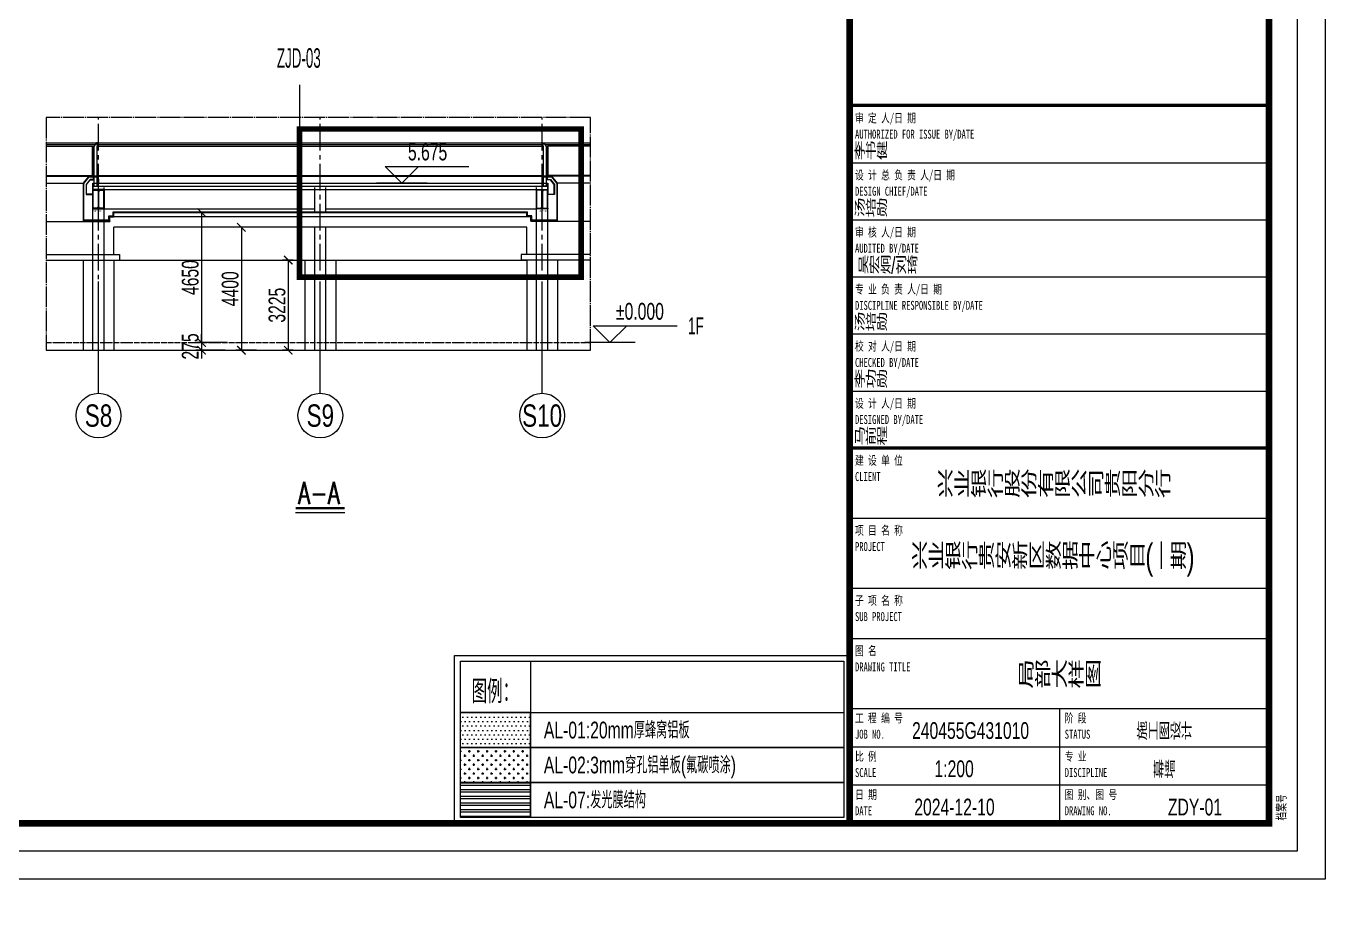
# Model space of a CAD drawing. Extents: x -8792 to 174344, y -43961 to 62816.
# Drawn here: x 41900 to 88344, y 349 to 31942 of the extents above; entities that cross this region are included whole.
import ezdxf
from ezdxf.enums import TextEntityAlignment as Align
from ezdxf.xclip import XClip

# ---------------------------------------------------------------- set-up
doc = ezdxf.new("R2010")
doc.units = 0
doc.header["$LTSCALE"] = 50
doc.header["$XCLIPFRAME"] = 0
doc.set_wipeout_variables(frame=1)
for name, pattern in [('__DASH', [0.35, 0.25, -0.1]), ('CENTER2', [28.575, 19.05, -3.175, 3.175, -3.175]), ('DASHED', [0.75, 0.5, -0.25]), ('DOT2', [0.125, 0, -0.125]), ('DOTE', [2.42, 2, -0.2, 0.02, -0.2]), ('JIS_08_15', [17.25, 15, -0.75, 0.75, -0.75])]:
    doc.linetypes.add(name, pattern=pattern)
for name, color, linetype in [('#分隔线', 1, 'JIS_08_15'), ('#填充层', 8, 'Continuous'), ('#大样、节点索引蓝线', 170, 'Continuous'), ('#幕墙线-平面', 7, 'Continuous'), ('#文字', 2, 'Continuous'), ('#标注', 1, 'Continuous'), ('#轴线', 1, 'CENTER2'), ('1-WIN-1', 3, 'Continuous'), ('2017_11-sheet-R$0$C-SHET-TTLB', 11, 'Continuous'), ('A-AL', 63, 'Continuous'), ('A-BEAM-SECT-S', 10, 'Continuous'), ('A-DETL-ALUM', 30, 'Continuous'), ('A-ELEV-PATT', 8, 'Continuous'), ('A-FLOR', 2, 'Continuous'), ('A-FLOR-OTLN', 4, 'DOT2'), ('A-GLASS-E', 145, 'Continuous'), ('A-HATH', 9, 'Continuous'), ('A-SECT-3', 151, 'Continuous'), ('A-STRS-HRAL', 80, 'Continuous'), ('A-WALL-CONC', 6, 'Continuous'), ('A-WALL-E', 7, 'Continuous'), ('C-AXIS', 1, 'DOTE'), ('C-SHET-SHBD', 11, 'Continuous'), ('C-SHET-TTLB', 11, 'Continuous'), ('DIM', 173, 'Continuous'), ('DIM_SYMB', 3, 'Continuous'), ('TK', 7, 'Continuous'), ('WZ', 7, 'Continuous'), ('吊顶', 7, 'Continuous'), ('通-图框-文字', 4, 'Continuous')]:
    doc.layers.add(name, color=color, linetype=linetype)
doc.layers.add('定位边线-不打印', color=251, linetype='Continuous', plot=False)
doc.styles.add('#文字', font='jrs.shx', dxfattribs={"width": 0.7, "bigfont": 'jhz.shx'})
doc.styles.add('2017_11-sheet-R$0$SHEET-ECADI', font='', dxfattribs={"width": 0.7})
doc.styles.add('HZ', font='jrs.shx', dxfattribs={"width": 0.6, "bigfont": 'hztxt.shx'})
doc.styles.add('JHZX', font='jrs.shx', dxfattribs={"width": 0.6, "bigfont": 'jhz.shx'})
doc.styles.add('XD-2008', font='xd-hzs.shx', dxfattribs={"width": 0.7, "bigfont": 'xd-hztxt.shx'})
doc.styles.add('XD2008', font='@1romans.shx', dxfattribs={"width": 0.7, "bigfont": '!hztxt.shx'})
doc.styles.add('图纸文字', font='txt.shx', dxfattribs={"width": 0.7, "bigfont": 'HZTXT.shx'})
doc.styles.add('楷体', font='', dxfattribs={"width": 0.75})
doc.styles.get('2017_11-sheet-R$0$SHEET-ECADI').set_extended_font_data('SimHei')
doc.styles.get('楷体').set_extended_font_data('KaiTi_GB2312')
doc.dimstyles.new('JZBZ-200', dxfattribs={"dimscale": 200, "dimtxt": 3, "dimasz": 1.5, "dimexe": 1, "dimexo": 1, "dimgap": 0.5, "dimtad": 1, "dimdec": 0, "dimdsep": 46, "dimtxsty": '#文字', "dimblk1": 'ARCHTICK', "dimblk2": 'ARCHTICK', "dimsah": 1, "dimcen": 0, "dimclrd": 1, "dimclre": 1, "dimclrt": 2, "dimadec": 3, "dimazin": 2, "dimtfac": 1, "dimtdec": 0, "dimtix": 1, "dimtmove": 0, "dimatfit": 3, "dimfxl": 0, "dimlwd": -1, "dimlwe": -1, "dimarcsym": 0})

# ---------------------------------------------------------------- blocks, each defined once
blk = doc.blocks.new('A3文本框')
at = {"layer": 'Defpoints', "ltscale": 500}
blk.add_lwpolyline([(10, -10), (-420, -10), (-420, 297), (10, 297)], close=True, dxfattribs=at)
at = {"layer": 'C-SHET-SHBD', "style": 'XD2008', "width": 0.7}
for tag, height, p in [('子项名称', 4.5, (-37.49, 35.41)), ('图名', 4.5, (-37.49, 24.27)), ('比例', 3, (-56.3, 8.25)), ('MQJD-01', 3, (-13.24, 2.27))]:
    blk.add_attdef(tag, text='', height=height, dxfattribs=at).set_placement(p, align=Align.CENTER)
blk = doc.blocks.new('TL2')
at = {"layer": '#填充层', "ltscale": 5}
h = blk.add_hatch(dxfattribs=at)
h.set_pattern_fill('DOTS', color=256, scale=0.5)
h.set_pattern_definition([(0, (-786.7202, -17.09334), (0.396875, 0.79375), [0, -0.79375])])
h.paths.add_polyline_path([(-69.56, 19.79), (-57.06, 19.79), (-57.06, 13.54), (-69.56, 13.54)])
h = blk.add_hatch(dxfattribs=at)
h.set_pattern_fill('CROSS', color=256, scale=0.5)
h.set_pattern_definition([(0, (-317.8519, 917.3708), (0.79375, 0.79375), [0.396875, -1.190625]), (90, (-317.65346, 917.1723), (-0.79375, 0.79375), [0.396875, -1.190625])])
h.paths.add_polyline_path([(-69.56, 13.54), (-57.06, 13.54), (-57.06, 7.29), (-69.56, 7.29)])
at = {"layer": 'A-ELEV-PATT', "ltscale": 5}
h = blk.add_hatch(dxfattribs=at)
h.set_pattern_fill('STEEL', color=256, scale=0.75, angle=135)
h.set_pattern_definition([(180, (-358.2567, -120.9359), (-7e-17, -1.190625), []), (180, (-358.6776, -121.3568), (-7e-17, -1.190625), [])])
h.paths.add_polyline_path([(-69.56, 7.29), (-57.06, 7.29), (-57.06, 1.04), (-69.56, 1.04)])
at = {"layer": '#标注'}
for points in [[(-69.56, 19.79), (-57.06, 19.79), (-57.06, 13.54), (-69.56, 13.54)], [(-1.04, 13.54), (-57.06, 13.54), (-57.06, 19.79), (-1.04, 19.79)], [(-69.56, 13.54), (-57.06, 13.54), (-57.06, 7.29), (-69.56, 7.29)], [(-57.06, 13.54), (-1.04, 13.54), (-1.04, 7.29), (-57.06, 7.29)], [(-69.56, 7.29), (-57.06, 7.29), (-57.06, 1.04), (-69.56, 1.04)], [(-1.04, 1.04), (-57.06, 1.04), (-57.06, 7.29), (-1.04, 7.29)]]:
    blk.add_lwpolyline(points, close=True, dxfattribs=at)
at = {"color": 5}
for points in [[(-70.6, 30.01), (0, 30.01), (0, 0), (-70.6, 0)], [(-69.56, 28.97), (-57.06, 28.97), (-57.06, 19.79), (-69.56, 19.79)]]:
    blk.add_lwpolyline(points, close=True, dxfattribs=at)
at = {"color": 8}
blk.add_lwpolyline([(-69.56, 28.97), (-1.04, 28.97), (-1.04, 1.04), (-69.56, 1.04)], close=True, dxfattribs=at)
at = {"layer": '#文字', "style": '#文字', "width": 0.7}
blk.add_text('图例：', height=4.167, dxfattribs=at).set_placement((-63.4, 23.76), align=Align.MIDDLE)
for s, p in [('AL-01:20mm厚蜂窝铝板', (-54.64, 16.67)), ('AL-02:3mm穿孔铝单板(氟碳喷涂)', (-54.64, 10.42)), ('AL-07:发光膜结构', (-54.64, 4.17))]:
    blk.add_text(s, height=3, dxfattribs=at).set_placement(p, align=Align.MIDDLE_LEFT)
blk = doc.blocks.new('A$Cbd8d7c8c')
at = {"layer": 'A-FLOR-OTLN', "color": 8}
blk.add_lwpolyline([(-22721, -15690), (-43719, -33393, 0.413756), (-43992, -36561, 0.189672), (122158, -126683, 0.414786), (124666, -124719), (133885, -48362, 0.379931), (116453, -23208, 0.236452)], format="xyb", dxfattribs=at)
blk.add_arc((153596, 129495), 211350, 242.47117, 251.70672, dxfattribs=at)
at = {"layer": '吊顶', "const_width": 3}
blk.add_lwpolyline([(36525, -42886, 0.056654), (31390, -41079), (30859, -40958, -0.112536), (21289, -36344, -0.028917), (3039, -19971, 0.413532), (-634, -19953), (-31398, -50353, 0.414781), (-31416, -54033, 0.170492), (123964, -129415, 0.412564), (126841, -127143), (136318, -48656, 1.269195), (87077, -54393)], format="xyb", dxfattribs=at)
at = {"layer": '吊顶', "color": 8, "const_width": 3}
blk.add_lwpolyline([(80228, -65296, -0.038049), (51557, -51928)], format="xyb", dxfattribs=at)
blk = doc.blocks.new('*U36')
blk.add_line((-4.13, -0.75), (4.67, -0.75))
at = {"const_width": 0.4}
blk.add_lwpolyline([(-4.13, 0), (4.67, 0)], dxfattribs=at)
at = {"layer": 'WZ', "color": 2, "style": '图纸文字', "width": 0.7}
blk.add_attdef('立面图', text='', height=4, dxfattribs=at).set_placement((0.06, 2.74), align=Align.MIDDLE_CENTER)
blk = doc.blocks.new('700-400')
at = {"layer": 'A-BEAM-SECT-S'}
for p, q in [((-100, -170), (-100, 470)), ((300, 470), (300, -170))]:
    blk.add_line(p, q, dxfattribs=at)
blk.add_lwpolyline([(108, 470), (300, 470), (300, 500), (-100, 500), (-100, 470), (92, 470), (92, -170), (-100, -170), (-100, -200), (300, -200), (300, -170), (108, -170)], close=True, dxfattribs=at)
for points in [[(-88, -170), (-88, 470)], [(62, 470), (92, 440)], [(138, 470), (108, 440)], [(288, -170), (288, 470)], [(62, -170), (92, -140)], [(138, -170), (108, -140)]]:
    blk.add_lwpolyline(points, dxfattribs=at)
at = {"layer": '定位边线-不打印', "style": 'XD2008', "width": 0.7}
blk.add_text('700*400', height=70, dxfattribs=at).set_placement((-107, -303))
blk = doc.blocks.new('栏杆')
at = {"layer": 'A-GLASS-E'}
blk.add_lwpolyline([(35492900, 2535980), (35492920, 2535980), (35492920, 2537029), (35492900, 2537029)], close=True, dxfattribs=at)
at = {"layer": 'A-STRS-HRAL'}
for points in [[(35492870, 2535600), (35492760, 2535600), (35492760, 2537000), (35492729, 2537112)], [(35492902, 2536889), (35492870, 2536889)], [(35492870, 2536871), (35492902, 2536871)], [(35492900, 2536139), (35492870, 2536139)], [(35492870, 2536121), (35492900, 2536121)]]:
    blk.add_lwpolyline(points, dxfattribs=at)
blk.add_lwpolyline([(35492870, 2535600), (35492870, 2536986, 0.142771), (35492862, 2537013), (35492783, 2537136)], format="xyb", dxfattribs=at)
blk.add_circle((35492758, 2537120), 30, dxfattribs=at)
blk = doc.blocks.new('A$C21540921')
at = {"layer": '#轴线'}
for p, q in [((-7930, -2887), (-7930, 7804)), ((0, -2887), (0, 7804)), ((7930, -2887), (7930, 7804))]:
    blk.add_line(p, q, dxfattribs=at)
at = {"layer": '1-WIN-1'}
for p, q in [((-17654, 5532), (17654, 5532)), ((-17654, 5472), (-8033, 5472)), ((-7956, 5472), (7956, 5472)), ((8033, 5472), (17654, 5472)), ((-200, 3062), (-200, 3932)), ((200, 3062), (200, 3932)), ((-16060, -1893), (-16060, 1332)), ((-15660, -1893), (-15660, 1332))]:
    blk.add_line(p, q, dxfattribs=at)
at = {"layer": 'A-AL'}
for p, q in [((-7930, 4332), (7930, 4332)), ((-7560, 2912), (-7410, 2912)), ((-7560, 2762), (-7560, 2912)), ((-7530, 2882), (-7380, 2882)), ((-7530, 2732), (-7530, 2882)), ((-7410, 3062), (7410, 3062)), ((-7410, 2912), (-7410, 3062)), ((-7380, 3032), (-1730, 3032)), ((-7380, 2882), (-7380, 3032)), ((7380, 2882), (-7380, 2882)), ((-6950, 3032), (7380, 3032)), ((7380, 2882), (7380, 3032)), ((7530, 2882), (7380, 2882)), ((7410, 2912), (7410, 3062)), ((7560, 2912), (7410, 2912)), ((7530, 2732), (7530, 2882)), ((-7530, 2732), (-7530, 2712)), ((7380, 2507), (-7380, 2507)), ((-7380, 1532), (-7380, 2507)), ((7380, 1532), (7380, 2507)), ((7530, 2732), (7530, 2712)), ((-7180, 1532), (-7180, 1332)), ((7180, 1532), (7180, 1332)), ((-7180, 1332), (7380, 1332))]:
    blk.add_line(p, q, dxfattribs=at)
for points in [[(-17654, 4332), (-8280, 4332)], [(-7560, 2762), (-8455, 2762), (-8455, 4073), (-8268, 4307), (-7955, 4307), (-7955, 4232), (-7930, 4232), (-7930, 4332), (-8280, 4332), (-8480, 4082), (-8480, 2732), (-8380, 2732), (-8380, 2732), (-7530, 2732)], [(7530, 2732), (8380, 2732), (8380, 2732), (8480, 2732), (8480, 4082), (8280, 4332), (7930, 4332), (7930, 4232), (7955, 4232), (7955, 4307), (8268, 4307), (8455, 4073), (8455, 2762), (8350, 2762), (8350, 2762), (7560, 2762), (7560, 2912)], [(17654, 4332), (8280, 4332)], [(-17654, 4082), (-8480, 4082)], [(17654, 4082), (8480, 4082)], [(-17654, 2712), (-7530, 2712)], [(17654, 2712), (7530, 2712)], [(-17654, 1532), (-7180, 1532)], [(17654, 1532), (7180, 1532)], [(-17654, 1332), (-7180, 1332)], [(17654, 1332), (7180, 1332)]]:
    blk.add_lwpolyline(points, dxfattribs=at)
at = {"layer": 'A-BEAM-SECT-S'}
for p, q in [((-7730, 3162), (-200, 3162)), ((200, 3162), (7730, 3162))]:
    blk.add_line(p, q, dxfattribs=at)
at = {"layer": 'A-DETL-ALUM'}
for points in [[(-8115, 4307), (-8115, 4214), (-8231, 4214), (-8370, 4041), (-8370, 3682), (-8130, 3682), (-8130, 4082), (-8135, 4082), (-8135, 3687), (-8365, 3687), (-8365, 4039), (-8229, 4209), (-8110, 4209), (-8110, 4307)], [(8115, 4307), (8115, 4214), (8231, 4214), (8370, 4041), (8370, 3682), (8130, 3682), (8130, 4082), (8135, 4082), (8135, 3687), (8365, 3687), (8365, 4039), (8229, 4209), (8110, 4209), (8110, 4307)]]:
    blk.add_lwpolyline(points, dxfattribs=at)
at = {"layer": 'A-FLOR'}
blk.add_line((-8130, 4082), (8130, 4082), dxfattribs=at)
at = {"layer": 'A-GLASS-E'}
for p, q in [((-17654, 5411), (-8140, 5411)), ((-7972, 5411), (7972, 5411)), ((17654, 5411), (8140, 5411)), ((-17654, 4362), (-8140, 4362)), ((-7980, 4362), (7980, 4362)), ((17654, 4362), (8140, 4362))]:
    blk.add_line(p, q, dxfattribs=at)
at = {"layer": 'A-HATH', "linetype": '__DASH'}
for p, q in [((-8130, -1893), (-8130, 3932)), ((-7730, -1893), (-7730, 3932)), ((7730, -1893), (7730, 3932)), ((8130, -1893), (8130, 3932)), ((-200, -1893), (-200, 2507)), ((200, -1893), (200, 2507))]:
    blk.add_line(p, q, dxfattribs=at)
at = {"layer": 'A-HATH'}
for points in [[(-7955, 4232), (-7955, 4082)], [(-7930, 4232), (-7930, 4082)], [(7930, 4232), (7930, 4082)], [(7955, 4232), (7955, 4082)]]:
    blk.add_lwpolyline(points, dxfattribs=at)
at = {"layer": 'A-SECT-3'}
for points in [[(-8480, 1332), (-8480, -1893)], [(-7380, 1332), (-7380, -1893)], [(-550, 1332), (-550, -1893)], [(550, 1332), (550, -1893)], [(7380, 1332), (7380, -1893)], [(8480, 1332), (8480, -1893)]]:
    blk.add_lwpolyline(points, dxfattribs=at)
at = {"layer": 'A-WALL-CONC'}
for p, q in [((-8130, 3982), (8130, 3982)), ((-8130, 3982), (-8130, 3862)), ((-8130, 3862), (8130, 3862)), ((8130, 3982), (8130, 3862))]:
    blk.add_line(p, q, dxfattribs=at)
at = {"layer": 'A-WALL-E'}
blk.add_line((-17291, -1893), (20420, -1893), dxfattribs=at)
at = {"layer": 'C-AXIS', "ltscale": 2}
blk.add_line((-17654, -1618), (19945, -1618), dxfattribs=at)
at = {"layer": 'DIM_SYMB'}
for points in [[(-17654, 7637), (-17654, 2679), (-17339, 2565), (-17969, 2454), (-17654, 2342), (-17654, -2616)], [(17654, 7637), (17654, 2679), (17969, 2565), (17339, 2454), (17654, 2342), (17654, -2616)]]:
    blk.add_lwpolyline(points, dxfattribs=at)
at = {"layer": 'A-BEAM-SECT-S'}
blk.add_blockref('700-400', (-8030, 3362), dxfattribs=at)
at = {"layer": 'A-BEAM-SECT-S', "xscale": -1}
blk.add_blockref('700-400', (8030, 3362), dxfattribs=at)
at = {"layer": 'A-STRS-HRAL', "xscale": -1}
blk.add_blockref('栏杆', (35484780, -2531618), dxfattribs=at)
at = {"layer": 'A-STRS-HRAL'}
blk.add_blockref('栏杆', (-35484780, -2531618), dxfattribs=at)
blk = doc.blocks.new('*U7')
at = {"linetype": 'ByBlock'}
blk.add_line((0, -20), (0, 0), dxfattribs=at)
blk.add_circle((0, -24), 4, dxfattribs=at)
at = {"color": 2, "linetype": 'ByBlock', "style": 'JHZX', "width": 0.75}
blk.add_attdef('AXES', text='', height=4, dxfattribs=at).set_placement((0, -24), align=Align.MIDDLE_CENTER)
blk = doc.blocks.new('LEVEL')
blk.add_line((9, 0), (0, 0))
blk.add_lwpolyline([(7.5, 3), (4.5, 0), (1.5, 3), (16.5, 3)])
at = {"layer": 'WZ', "style": '楷体', "width": 0.75}
blk.add_attdef('LEVEL', text='', height=3.5, dxfattribs=at).set_placement((9.33, 5.59), align=Align.MIDDLE_CENTER)
blk.add_attdef('FLOOR', text='', height=3.5, dxfattribs=at).set_placement((17.5, 3), align=Align.MIDDLE_LEFT)
blk = doc.blocks.new('_ARCHTICK')
at = {"color": 0, "linetype": 'ByBlock', "const_width": 0.15}
blk.add_lwpolyline([(-0.5, -0.5), (0.5, 0.5)], dxfattribs=at)
blk = doc.blocks.new('*D58')
at = {"layer": '#标注', "color": 1, "ltscale": 10, "transparency": 16777216}
for p, q in [((49096, 25265), (47975, 25265)), ((48175, 25265), (48175, 20615)), ((49096, 20615), (47975, 20615))]:
    blk.add_line(p, q, dxfattribs=at)
at = {"layer": 'Defpoints', "color": 0, "ltscale": 10, "transparency": 16777216}
for p in [(49296, 25265), (48175, 20615), (49296, 20615)]:
    blk.add_point(p, dxfattribs=at)
at = {"layer": '#标注', "color": 1, "ltscale": 10, "transparency": 16777216, "xscale": 300, "yscale": 300, "zscale": 300}
for p, rotation in [((48175, 25265), 90), ((48175, 20615), 270)]:
    blk.add_blockref('_ARCHTICK', p, dxfattribs=dict(at, rotation=rotation))
at = {"layer": '#标注', "color": 2, "ltscale": 10, "transparency": 16777216, "insert": (47775, 22940), "char_height": 600, "attachment_point": 5, "rotation": 90, "style": '#文字'}
blk.add_mtext('4650', dxfattribs=at)
blk = doc.blocks.new('*D59')
at = {"layer": '#标注', "color": 1, "ltscale": 10, "transparency": 16777216}
for p, q in [((48175, 20615), (48175, 20915)), ((49096, 20615), (47975, 20615)), ((48175, 20615), (48175, 20340)), ((49023, 20340), (47975, 20340)), ((48175, 20340), (48175, 20040))]:
    blk.add_line(p, q, dxfattribs=at)
at = {"layer": 'Defpoints', "color": 0, "ltscale": 10, "transparency": 16777216}
for p in [(49296, 20615), (48175, 20340), (49223, 20340)]:
    blk.add_point(p, dxfattribs=at)
at = {"layer": '#标注', "color": 1, "ltscale": 10, "transparency": 16777216, "xscale": 300, "yscale": 300, "zscale": 300}
for p, rotation in [((48175, 20615), 270), ((48175, 20340), 90)]:
    blk.add_blockref('_ARCHTICK', p, dxfattribs=dict(at, rotation=rotation))
at = {"layer": '#标注', "color": 2, "ltscale": 10, "transparency": 16777216, "insert": (47775, 20477), "char_height": 600, "attachment_point": 5, "rotation": 90, "style": '#文字'}
blk.add_mtext('275', dxfattribs=at)
blk = doc.blocks.new('*D60')
at = {"layer": '#标注', "color": 1, "ltscale": 10, "transparency": 16777216}
for p, q in [((50142, 24740), (49401, 24740)), ((49601, 24740), (49601, 20340)), ((50142, 20340), (49401, 20340))]:
    blk.add_line(p, q, dxfattribs=at)
at = {"layer": 'Defpoints', "color": 0, "ltscale": 10, "transparency": 16777216}
for p in [(50342, 24740), (49601, 20340), (50342, 20340)]:
    blk.add_point(p, dxfattribs=at)
at = {"layer": '#标注', "color": 1, "ltscale": 10, "transparency": 16777216, "xscale": 300, "yscale": 300, "zscale": 300}
for p, rotation in [((49601, 24740), 90), ((49601, 20340), 270)]:
    blk.add_blockref('_ARCHTICK', p, dxfattribs=dict(at, rotation=rotation))
at = {"layer": '#标注', "color": 2, "ltscale": 10, "transparency": 16777216, "insert": (49201, 22540), "char_height": 600, "attachment_point": 5, "rotation": 90, "style": '#文字'}
blk.add_mtext('4400', dxfattribs=at)
blk = doc.blocks.new('*D61')
at = {"layer": '#标注', "color": 1, "ltscale": 10, "transparency": 16777216}
for p, q in [((51449, 23565), (51077, 23565)), ((51277, 23565), (51277, 20340)), ((51449, 20340), (51077, 20340))]:
    blk.add_line(p, q, dxfattribs=at)
at = {"layer": 'Defpoints', "color": 0, "ltscale": 10, "transparency": 16777216}
for p in [(51649, 23565), (51277, 20340), (51649, 20340)]:
    blk.add_point(p, dxfattribs=at)
at = {"layer": '#标注', "color": 1, "ltscale": 10, "transparency": 16777216, "xscale": 300, "yscale": 300, "zscale": 300}
for p, rotation in [((51277, 23565), 90), ((51277, 20340), 270)]:
    blk.add_blockref('_ARCHTICK', p, dxfattribs=dict(at, rotation=rotation))
at = {"layer": '#标注', "color": 2, "ltscale": 10, "transparency": 16777216, "insert": (50877, 21952), "char_height": 600, "attachment_point": 5, "rotation": 90, "style": '#文字'}
blk.add_mtext('3225', dxfattribs=at)
blk = doc.blocks.new('A$C80b62fe7')
at = {"layer": '#幕墙线-平面'}
for points in [[(-78822, 63164, 0.005574), (-75982, 59854, 0.004935), (-73407, 56977, 0.059294), (-38419, 26758, 0.058599), (2176, 5784, 0.058599)], [(-80806, 61500, 0.005574), (-77929, 58146, 0.004935), (-75320, 55231, 0.059294), (-39869, 24612, 0.058599), (1264, 3360, 0.058599)], [(-81572, 60857, 0.005574), (-78681, 57487, 0.004935), (-76058, 54557, 0.059294), (-40428, 23783, 0.058599), (912, 2424, 0.058599)], [(-83756, 59026, 0.005574), (-80823, 55607, 0.004935), (-78163, 52635, 0.059294), (-42023, 21421, 0.058599), (-92, -243, 0.058599)], [(-83557, 59193, 0.005574), (-80628, 55778, 0.004935), (-77971, 52810, 0.059294), (-41878, 21637, 0.058599), (0, 0, 0.058599)]]:
    blk.add_lwpolyline(points, format="xyb", dxfattribs=at)
blk.add_arc((71052, 188867), 195350, 213.4267, 249.3814, dxfattribs=at)
blk = doc.blocks.new('A$C8c38d97e')
at = {"layer": '#幕墙线-平面', "color": 4, "ltscale": 10}
for points in [[(-149873, -125692, 0.005574), (-147034, -129002, 0.004935), (-144458, -131880, 0.059294), (-109471, -162099, 0.058599), (-68876, -183073, 0.058599)], [(-151858, -127357, 0.005574), (-148981, -130711, 0.004935), (-146371, -133626, 0.059294), (-110920, -164245, 0.058599), (-69788, -185497, 0.058599)], [(-152624, -127999, 0.005574), (-149732, -131370, 0.004935), (-147110, -134300, 0.059294), (-111480, -165074, 0.058599), (-70140, -186433, 0.058599)], [(-154608, -129664, 0.005574), (-151679, -133078, 0.004935), (-149022, -136047, 0.059294), (-112929, -167220, 0.058599), (-71052, -188857, 0.058599)]]:
    blk.add_lwpolyline(points, format="xyb", dxfattribs=at)
at = {"layer": 'DIM', "color": 4, "ltscale": 10}
blk.add_blockref('A$C80b62fe7', (-71052, -188857), dxfattribs=at)
blk = doc.blocks.new('YREYTRTJHGJHGJ')
at = {"layer": '#标注', "ltscale": 300}
blk.add_blockref('A$C8c38d97e', (917729.6, 422226.7), dxfattribs=at)
blk = doc.blocks.new('*U208')
blk.add_wipeout([(-4.32, 5), (-4.95, 4.92), (-5.56, 4.76), (-6.14, 4.53), (-6.69, 4.23), (-7.2, 3.86), (-7.66, 3.43), (-8.06, 2.94), (-8.4, 2.41), (-8.67, 1.84), (-8.86, 1.25), (-8.98, 0.63), (-9.02, 0), (-8.98, -0.63), (-8.86, -1.25), (-8.67, -1.84), (-8.4, -2.41), (-8.06, -2.94), (-7.66, -3.43), (-7.2, -3.86), (-6.69, -4.23), (-6.14, -4.53), (-5.56, -4.76), (-4.95, -4.92), (-4.32, -5), (-3.7, -5), (-3.07, -4.92), (-2.46, -4.76), (-1.88, -4.53), (-1.33, -4.23), (-0.82, -3.86), (-0.36, -3.43), (0.04, -2.94), (0.38, -2.41), (0.65, -1.84), (0.84, -1.25), (0.96, -0.63), (1, 0), (0.96, 0.63), (0.84, 1.25), (0.65, 1.84), (0.38, 2.41), (0.04, 2.94), (-0.36, 3.43), (-0.82, 3.86), (-1.33, 4.23), (-1.88, 4.53), (-2.46, 4.76), (-3.07, 4.92), (-3.7, 5)])
blk.add_line((0.99, 0), (8.9, 0))
at = {"layer": '#文字', "style": 'JHZX', "width": 0.714555}
blk.add_attdef('DANO.', text='', height=3.5, rotation=90, dxfattribs=at).set_placement((-2.06, -4.02), (-2.06, 3.82), align=Align.FIT)
blk = doc.blocks.new('华东院_土建2018EcadiA3_2021_06-sheet-R', base_point=(415, 5))
at = {"layer": '2017_11-sheet-R$0$C-SHET-TTLB'}
for p, q in [((340.02, 123.16), (415, 123.16)), ((340.02, 112.95), (415, 112.95)), ((340.02, 102.74), (415, 102.74)), ((340.02, 92.53), (415, 92.53)), ((340.02, 82.33), (415, 82.33)), ((340.02, 59.59), (415, 59.59)), ((340.02, 47.07), (415, 47.07)), ((340.02, 38.07), (415, 38.07)), ((340.02, 25.54), (415, 25.54)), ((377.51, 25.54), (377.51, 4.99)), ((340.02, 18.68), (415, 18.68)), ((340.02, 11.85), (415, 11.85))]:
    blk.add_line(p, q, dxfattribs=at)
for points in [[(339.71, 133.41, 0.6, 0.6, 0), (414.71, 133.41, 0.9, 0.9, 0)], [(340.02, 72.12, 0.6, 0.6, 0), (415.02, 72.12, 0.9, 0.9, 0)]]:
    blk.add_lwpolyline(points, format="xyseb", dxfattribs=at)
at = {"layer": '2017_11-sheet-R$0$C-SHET-TTLB', "style": '2017_11-sheet-R$0$SHEET-ECADI', "width": 0.7}
for s, p in [('审 定 人/日 期', (340.98, 130.37)), ('AUTHORIZED FOR ISSUE BY/DATE', (340.98, 127.47)), ('设 计 总 负 责 人/日 期', (340.98, 120.17)), ('DESIGN CHIEF/DATE', (340.98, 117.26)), ('审 核 人/日 期', (340.98, 109.96)), ('AUDITED BY/DATE', (340.98, 107.06)), ('专 业 负 责 人/日 期', (340.98, 99.75)), ('DISCIPLINE RESPONSIBLE BY/DATE', (340.98, 96.85)), ('校 对 人/日 期', (340.98, 89.54)), ('CHECKED BY/DATE', (340.98, 86.64)), ('设 计 人/日 期', (340.98, 79.33)), ('DESIGNED BY/DATE', (340.98, 76.43)), ('建 设 单 位', (340.98, 69.13)), ('CLIENT', (340.98, 66.22)), ('项 目 名 称', (340.98, 56.6)), ('PROJECT', (340.98, 53.7)), ('子 项 名 称', (340.98, 44.07)), ('SUB PROJECT', (340.98, 41.17)), ('图 名', (340.98, 35.07)), ('DRAWING TITLE', (340.98, 32.17)), ('工 程 编 号', (340.98, 23.03)), ('阶 段', (378.47, 23.03)), ('JOB NO.', (340.98, 20.13)), ('STATUS', (378.47, 20.13)), ('比 例', (340.98, 16.18)), ('专 业', (378.47, 16.18)), ('SCALE', (340.98, 13.27)), ('DISCIPLINE', (378.47, 13.27)), ('日 期', (340.98, 9.34)), ('图 别、图 号', (378.47, 9.34)), ('DATE', (340.98, 6.44)), ('DRAWING NO.', (378.47, 6.44))]:
    blk.add_text(s, height=1.6, dxfattribs=at).set_placement(p)
blk.add_text('档案号', height=1.6, rotation=90, dxfattribs=at).set_placement((417.98, 5.49))
blk = doc.blocks.new('A$Ce60f285c')
at = {"layer": 'C-SHET-TTLB'}
for points in [[(430, 307), (430, 0), (0, 0), (0, 307)], [(425, 302), (425, 5), (5, 5), (5, 302)]]:
    blk.add_lwpolyline(points, close=True, dxfattribs=at)
at = {"layer": 'C-SHET-TTLB', "const_width": 1.2}
blk.add_lwpolyline([(18.4, 297), (420, 297), (420, 10), (18.4, 10)], close=True, dxfattribs=at)
at = {"layer": 'C-SHET-TTLB'}
blk.add_lwpolyline([(345, 297, 1.2, 1.2, 0), (345, 10.01, 0.9, 0.9, 0)], format="xyseb", dxfattribs=at)
blk.add_blockref('华东院_土建2018EcadiA3_2021_06-sheet-R', (420, 10), dxfattribs=at)
at = {"layer": 'C-SHET-SHBD', "style": 'XD2008', "width": 0.7}
for tag, p in [('审定人', (345.74, 128.4)), ('设总', (345.74, 118.19)), ('审核人', (345.74, 107.96)), ('专业负责人', (345.74, 97.75)), ('校对人', (345.74, 87.55)), ('设计人', (345.74, 77.64))]:
    blk.add_attdef(tag, p, '', height=2.8, dxfattribs=at)
for tag, p in [('工程编号', (368.42, 27.05)), ('阶段', (404.41, 27.05)), ('专业', (404.41, 19.69))]:
    blk.add_attdef(tag, text='', height=3.5, dxfattribs=at).set_placement(p, align=Align.MIDDLE_CENTER)
at = {"layer": 'C-SHET-SHBD', "style": 'XD2008', "width": 0.7, "flags": 1}
blk.add_attdef('日期', text='', height=3.5, dxfattribs=at).set_placement((368.42, 13.43), align=Align.MIDDLE_CENTER)
at = {"layer": '通-图框-文字', "style": 'XD-2008', "width": 0.7}
for tag, p in [('建设单位', (383.41, 70.61)), ('项目名称', (383.28, 58.43))]:
    blk.add_attdef(tag, text='', height=5, dxfattribs=at).set_placement(p, align=Align.MIDDLE_CENTER)
blk = doc.blocks.new('A$C6049850a')
at = {"ltscale": 10}
blk.add_blockref('A$Ce60f285c', (0, 0), dxfattribs=at)
at = {"layer": 'C-SHET-SHBD', "ltscale": 10, "style": 'XD2008', "width": 0.7}
for s, p in [('李书健', (348.79, 130.37)), ('汤培勋', (348.79, 120.16)), ('吴宏炯/刘琦', (351.83, 109.95)), ('汤培勋', (348.79, 99.74)), ('李功勋', (348.79, 89.54)), ('马前程', (348.79, 79.33)), ('240455G431010', (366.64, 26.59)), ('施工图设计', (401.26, 26.59)), ('幕墙', (401.26, 19.75)), ('2024-12-10', (363.76, 12.91))]:
    blk.add_text(s, height=3, dxfattribs=at).set_placement(p, align=Align.MIDDLE)
for s, p in [('兴业银行股份有限公司贵阳分行', (360.58, 68.34)), ('兴业银行贵安新区数据中心项目(一期)', (355.99, 55.49))]:
    blk.add_text(s, height=4.5, dxfattribs=at).set_placement(p)

msp = doc.modelspace()

# ---------------------------------------------------------------- linework, layer by layer
at = {"layer": '#分隔线'}
msp.add_lwpolyline([(42616.337, 20339.544), (62084.228, 20339.544), (62084.228, 28664.611), (42616.337, 28664.611)], close=True, dxfattribs=at)
at = {"layer": '#大样、节点索引蓝线', "color": 5, "linetype": 'DASHED', "ltscale": 10, "const_width": 200}
msp.add_lwpolyline([(51674.585, 28255.537), (61753.097, 28255.537), (61753.097, 22955.919), (51674.585, 22955.919)], close=True, dxfattribs=at)

# ---------------------------------------------------------------- block references
at = {"layer": '#标注'}
ref = msp.add_blockref('YREYTRTJHGJHGJ', (-766994.43, -250411.907), dxfattribs=dict(at, rotation=2.26207874639474))
XClip(ref).set_block_clipping_path([(790553.3850553273, 239365.612041783), (815332.0306575815, 238386.824614519), (816518.4351891705, 268421.4333664164), (791739.7895869162, 269400.2207936805)])
ref = msp.add_blockref('YREYTRTJHGJHGJ', (-724429.98, -234561.783), dxfattribs=dict(at, rotation=2.26207874639474))
XClip(ref).set_block_clipping_path([(833483.2964343688, 248054.4846429515), (842551.4429226406, 247696.2815388036), (843367.2232565779, 243462.2307252493), (843527.843377959, 242779.6569264114), (843924.7368298272, 241365.7736953347), (844670.5054151326, 239294.8419141726), (844233.8452026015, 238201.3897226577), (842645.6329333016, 234372.5923410893), (833001.624850845, 235860.6526296224)])
ref = msp.add_blockref('LEVEL', (54437.773, 26314.54), dxfattribs=dict(at, xscale=200, yscale=200, zscale=200))
ref.add_attrib('LEVEL', '5.675', dxfattribs={"layer": '#文字', "height": 600, "style": '#文字', "width": 0.7}).set_placement((55555.015, 27433.076), align=Align.MIDDLE_LEFT)
at = {"layer": '#标注', "linetype": 'ByBlock', "xscale": 200, "yscale": 200, "zscale": 200}
for p, values in [((44493.639, 22802.622), {'AXES': 'S8'}), ((52423.682, 22802.622), {'AXES': 'S9'}), ((60353.726, 22802.622), {'AXES': 'S10'})]:
    msp.add_blockref('*U7', p, dxfattribs=at).add_auto_attribs(values)
at = {"layer": '#标注'}
ref = msp.add_blockref('LEVEL', (61876.164, 20614.544), dxfattribs=dict(at, xscale=200, yscale=200, zscale=200))
ref.add_attrib('LEVEL', '±0.000', dxfattribs={"layer": '#文字', "height": 600, "style": '#文字', "width": 0.7}).set_placement((62993.406, 21733.08), align=Align.MIDDLE_LEFT)
ref.add_attrib('FLOOR', '1F', dxfattribs={"layer": '#文字', "height": 600, "style": 'HZ', "width": 0.6}).set_placement((65572.164, 21214.544), align=Align.MIDDLE_LEFT)
at = {"layer": '#标注', "xscale": 200, "yscale": 200, "zscale": 200}
msp.add_blockref('*U36', (52364.324, 14689.452, 0), dxfattribs=at).add_auto_attribs({'立面图': 'A-A'})
msp.add_blockref('TL2', (71344.035, 3418.668), dxfattribs=at)
at = {"ltscale": 10}
ref = msp.add_blockref('A$Cbd8d7c8c', (-20242.468, 78224.561), dxfattribs=at)
XClip(ref).set_block_clipping_path([(33737.5024453482, -58253.8739175466), (58527.5008306247, -28195.842069268)])
ref = msp.add_blockref('A$Cbd8d7c8c', (22321.982, 94074.685), dxfattribs=at)
XClip(ref).set_block_clipping_path([(76291.0063025201, -72283.9918497168), (103268.9259821397, -47877.3086105986)])
ref = msp.add_blockref('A$C21540921', (52423.682, 22232.614), dxfattribs=at)
XClip(ref).set_block_clipping_path([(-9807.3451454565, -1893.0694305363), (9660.5455636459, 6431.9975212676)])
at = {"layer": 'TK', "color": 0}
ref = msp.add_blockref('A3文本框', (86344.035, 3416.464), dxfattribs=dict(at, xscale=200, yscale=200, zscale=200))
ref.add_attrib('图名', '局部大样图', dxfattribs={"layer": 'C-SHET-SHBD', "height": 900, "style": 'XD2008', "width": 0.7}).set_placement((78846.171, 8270.308), align=Align.CENTER)
ref.add_attrib('MQJD-01', 'ZDY-01', dxfattribs={"layer": 'C-SHET-SHBD', "height": 600, "style": 'XD2008', "width": 0.7}).set_placement((83695.103, 3697.967), align=Align.CENTER)
ref.add_attrib('比例', '1:200', dxfattribs={"layer": 'C-SHET-SHBD', "height": 600, "style": 'XD2008', "width": 0.7}).set_placement((75084.006, 5067.391), align=Align.CENTER)

# ---------------------------------------------------------------- dimensions: what is measured, and where the dimension line sits
at = {"layer": '#标注', "ltscale": 10}
for base, p1, p2, picture, middle in [((48175.1, 20614.544), (49295.729, 25264.544), (49295.729, 20614.544), '*D58', (47775.1, 22939.544)), ((49601.255, 20339.544), (50341.648, 24739.544), (50341.648, 20339.544), '*D60', (49201.255, 22539.544)), ((51276.883, 20339.544), (51648.682, 23564.544), (51648.682, 20339.544), '*D61', (50876.883, 21952.044))]:
    dim = msp.add_linear_dim(base=base, p1=p1, p2=p2, angle=90, dimstyle='JZBZ-200', dxfattribs=at)
    dim.commit()
    dim.dimension.update_dxf_attribs({"geometry": picture, "text_midpoint": middle})
dim = msp.add_linear_dim(base=(48175.1, 20339.544), p1=(49295.729, 20614.544), p2=(49222.592, 20339.544), angle=90, dimstyle='JZBZ-200', override={"dimtmove": 1}, dxfattribs=at)
dim.commit()
dim.dimension.update_dxf_attribs({"geometry": '*D59', "text_midpoint": (47775.1, 20477.044)})

# ---------------------------------------------------------------- next in the draw order: block references
at = {"layer": '#标注'}
ref = msp.add_blockref('*U208', (51674.572, 30035.911), dxfattribs=dict(at, xscale=200, yscale=200, zscale=200, rotation=270))
ref.add_attrib('DANO.', 'ZJD-03', dxfattribs={"layer": '#文字', "height": 700, "style": 'JHZX', "width": 0.401861}).set_placement((50871.522, 30447.517), (52438.779, 30447.517), align=Align.FIT)

# ---------------------------------------------------------------- next in the draw order: block references
at = {"ltscale": 10, "xscale": 200, "yscale": 200, "zscale": 200}
msp.add_blockref('A$C6049850a', (2344.035, 1416.464), dxfattribs=at)

doc.saveas('drawing.dxf')
